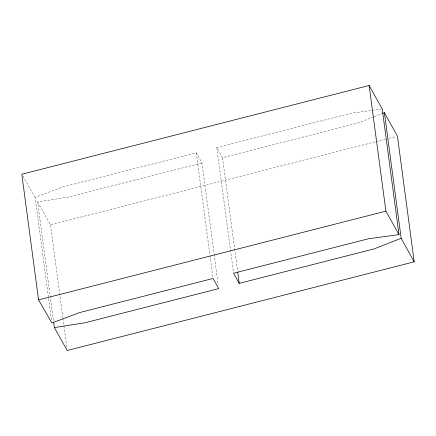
<?xml version="1.0" encoding="UTF-8"?>
<svg xmlns="http://www.w3.org/2000/svg" width="436" height="436" viewBox="0 0 436 436"><rect width="100%" height="100%" fill="white"/><g stroke="black" fill="none" stroke-linecap="round" stroke-linejoin="round"><path stroke-width="0.33" stroke-dasharray="2.18 1.64" d="M373.647 116.853L357.188 123.279L222.458 157.707L216.796 147.575L351.525 113.147L371.548 110.406M374.279 116.603L381.876 113.638M51.415 319.626L35.098 197.328L62.882 186.902L196.282 152.818L201.944 162.95L214.049 253.665M201.944 162.95L68.343 197.088L37.605 201.923L53.568 321.534M37.605 201.923L50.456 224.851L375.679 141.727M376.339 141.558L385.566 139.193M388.863 138.354L396.117 136.495M372.213 110.313L381.56 109.038M22.797 175.97L35.098 197.328M222.458 157.707L237.609 271.268M216.796 147.575L233.473 272.56M214.141 254.335L218.262 285.248M196.282 152.818L209.912 254.956M209.999 255.627L212.959 277.803M50.456 224.851L62.833 317.582M62.92 318.253L66.866 347.819"/><path stroke-width="0.65" d="M382.508 113.387L384.405 112.646L397.436 136.157L414.2 261.818L67.226 350.506L54.375 327.583L53.655 322.204M384.405 112.646L401.175 238.307L373.952 248.94L239.222 283.367L233.56 273.236L368.289 238.808L398.989 234.601L382.225 108.946L369.118 85.494L21.8 174.242L38.564 299.897L51.862 322.983L79.646 312.563L213.051 278.473L218.714 288.61L85.113 322.744L54.375 327.583M38.564 299.897L385.887 211.149L398.989 234.601M401.175 238.307L414.2 261.818M369.118 85.494L385.887 211.149M237.702 271.944L239.222 283.367"/></g></svg>
